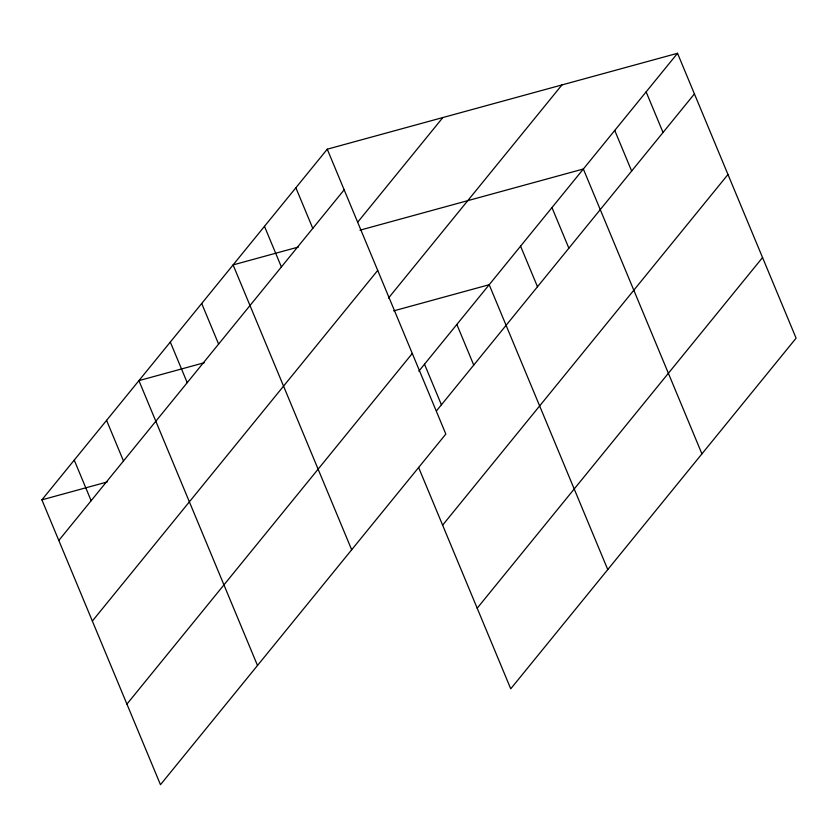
<?xml version="1.0" encoding="UTF-8"?>
<svg xmlns="http://www.w3.org/2000/svg" width="838" height="838" viewBox="0 0 838 838"><rect width="100%" height="100%" fill="white"/><g stroke="black" fill="none" stroke-linecap="round" stroke-linejoin="round"><path stroke-width="1.26" d="M327.26 149.195L445.837 434.063L160.477 784.703L41.9 499.846L327.26 149.195L677.523 53.297L796.1 338.154L510.74 688.805L418.581 467.405M58.807 540.447L344.167 189.807M357.763 222.101L442.852 117.55M92.358 621.052L377.718 270.402M388.465 298.098L561.942 84.942M126.926 704.098L412.286 353.458M418.843 371.161L677.523 53.297M436.556 410.767L694.43 93.898M442.621 525.154L727.981 174.503M477.189 608.199L762.549 257.549M298.422 247.021L233.09 264.913L351.667 549.77M359.963 230.178L583.353 169.004L701.93 453.871M204.252 362.739L138.919 380.63L257.496 665.487M393.703 310.867L489.183 284.721L607.76 569.578M41.9 499.846L107.233 481.955M646.129 91.866L663.036 132.467M614.746 130.435L631.643 171.036M551.97 207.583L568.866 248.184M520.576 246.152L537.483 286.753M456.846 324.463L473.742 365.064M424.51 364.205L441.406 404.806M295.866 187.764L312.773 228.376M264.483 226.344L281.379 266.945M201.707 303.482L218.603 344.083M170.313 342.051L187.209 382.662M106.583 420.362L123.479 460.973M74.236 460.104L91.143 500.705"/></g></svg>
